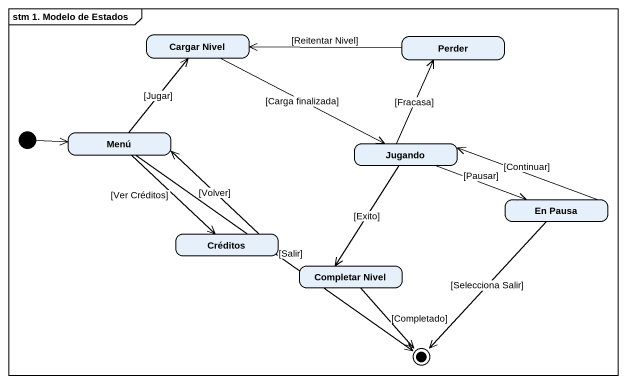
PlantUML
@startuml
mainframe stm 1. Modelo de Estados
hide empty description
state "Cargar Nivel" as Cargar_Nivel
state Perder
state Menú
state Jugando
state "En Pausa" as En_Pausa
state Créditos
state "Completar Nivel" as Completar_Nivel
[*] -right-> Menú
Cargar_Nivel -right-> Jugando : [Carga finalizada]
Perder -left-> Cargar_Nivel : [Reitentar Nivel]
Menú -up-> Cargar_Nivel : [Jugar]
Menú --> Créditos : [Ver Créditos]
Jugando -up-> Perder : [Fracasa]
Jugando -right-> En_Pausa : [Pausar]
Jugando --> Completar_Nivel : [Exito]
En_Pausa -left-> Jugando : [Continuar]
Créditos -up-> Menú : [Volver]
Menú --> [*] : [Salir]
En_Pausa --> [*] : [Selecciona Salir]
Completar_Nivel --> [*] : [Completado]
@enduml
